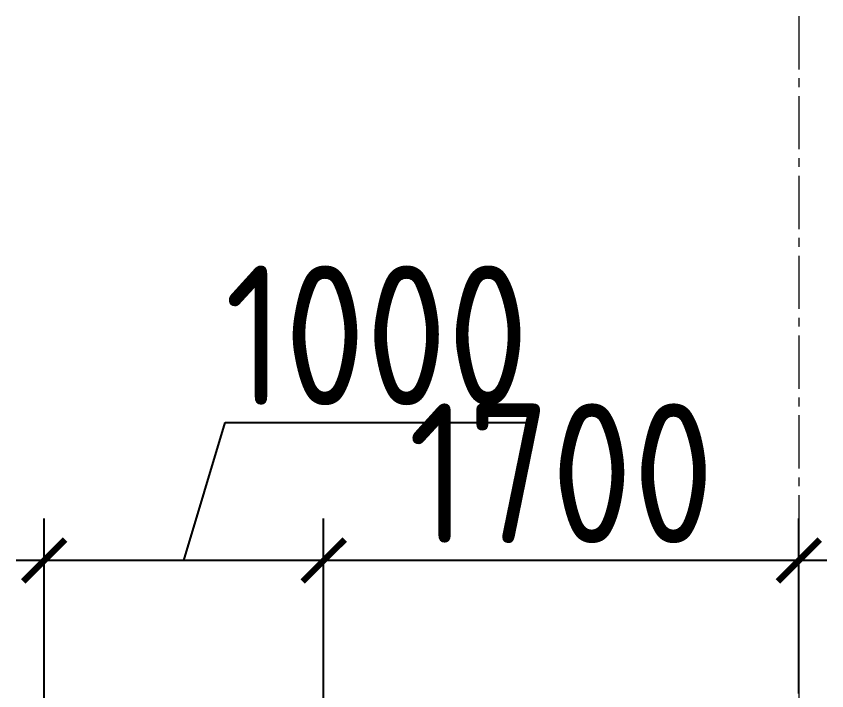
# Model space of a CAD drawing. Header units: millimetres. Extents: x 163705 to 1616509, y 81827 to 302547.
# Drawn here: x 673027 to 675927, y 262275 to 264690 of the extents above; entities that cross this region are included whole.
import ezdxf

# ---------------------------------------------------------------- set-up
doc = ezdxf.new("R2010")
doc.units = ezdxf.units.MM
doc.header["$LTSCALE"] = 10
doc.linetypes.add('CENTER2', pattern=[28.575, 19.05, -3.175, 3.175, -3.175])
doc.layers.add('1-中心线', color=1, linetype='CENTER2', lineweight=0)
doc.layers.add('1-标注', color=3, linetype='Continuous', lineweight=0)
doc.styles.add('HZ', font='gbenor.shx', dxfattribs={"bigfont": 'gbcbig.shx'})
doc.dimstyles.new('100$0', dxfattribs={"dimscale": 100, "dimtxt": 5, "dimasz": 1.5, "dimexe": 1.5, "dimexo": 0.5, "dimtad": 1, "dimdec": 0, "dimdsep": 46, "dimtxsty": 'HZ', "dimblk": 'ARCHTICK', "dimcen": 2.5, "dimdle": 1, "dimclrd": 256, "dimclre": 256, "dimadec": 0, "dimazin": 0, "dimtfac": 1, "dimtdec": 0, "dimtmove": 0, "dimatfit": 3, "dimfxl": 0, "dimarcsym": 0})

# ---------------------------------------------------------------- blocks, each defined once
blk = doc.blocks.new('_ArchTick')
at = {"const_width": 0.15}
blk.add_lwpolyline([(-0.5, -0.5), (0.5, 0.5)], dxfattribs=at)
blk = doc.blocks.new('*D994')
at = {"layer": '1-标注', "lineweight": -2, "transparency": 16777216}
for p, q in [((674127, 262012.8), (674127, 262891.5)), ((675827, 262265.8), (675827, 262891.5)), ((675927, 262741.5), (674027, 262741.5))]:
    blk.add_line(p, q, dxfattribs=at)
at = {"layer": 'Defpoints', "color": 0, "transparency": 16777216}
for p in [(674127, 262741.5), (675827, 262215.8), (674127, 261962.8)]:
    blk.add_point(p, dxfattribs=at)
at = {"layer": '1-标注', "lineweight": -2, "transparency": 16777216, "xscale": 150, "yscale": 150, "zscale": 150, "rotation": 180}
blk.add_blockref('_ArchTick', (674127, 262741.5), dxfattribs=at)
at = {"layer": '1-标注', "lineweight": -2, "transparency": 16777216, "xscale": 150, "yscale": 150, "zscale": 150}
blk.add_blockref('_ArchTick', (675827, 262741.5), dxfattribs=at)
at = {"layer": '1-标注', "color": 0, "transparency": 16777216, "insert": (674977, 263054), "char_height": 500, "attachment_point": 5, "style": 'HZ'}
blk.add_mtext('1700', dxfattribs=at)
blk = doc.blocks.new('*D995')
at = {"layer": '1-标注', "lineweight": -2, "transparency": 16777216}
for p, q in [((673627, 262741.5), (673775.2, 263235.2)), ((673775.2, 263235.2), (674858.8, 263235.2)), ((673127, 262012.8), (673127, 262891.5)), ((674127, 262012.8), (674127, 262891.5)), ((674227, 262741.5), (673027, 262741.5))]:
    blk.add_line(p, q, dxfattribs=at)
at = {"layer": 'Defpoints', "color": 0, "transparency": 16777216}
for p in [(673127, 262741.5), (673127, 261962.8), (674127, 261962.8)]:
    blk.add_point(p, dxfattribs=at)
at = {"layer": '1-标注', "lineweight": -2, "transparency": 16777216, "xscale": 150, "yscale": 150, "zscale": 150, "rotation": 180}
blk.add_blockref('_ArchTick', (673127, 262741.5), dxfattribs=at)
at = {"layer": '1-标注', "lineweight": -2, "transparency": 16777216, "xscale": 150, "yscale": 150, "zscale": 150}
blk.add_blockref('_ArchTick', (674127, 262741.5), dxfattribs=at)
at = {"layer": '1-标注', "color": 0, "transparency": 16777216, "insert": (674317, 263547.7), "char_height": 500, "attachment_point": 5, "style": 'HZ'}
blk.add_mtext('1000', dxfattribs=at)

msp = doc.modelspace()

# ---------------------------------------------------------------- linework, layer by layer
at = {"layer": '1-中心线'}
msp.add_line((675827.037, 264690.08), (675827.037, 244162.703), dxfattribs=at)

# ---------------------------------------------------------------- dimensions: what is measured, and where the dimension line sits
at = {"layer": '1-标注'}
dim = msp.add_linear_dim(base=(673127.037, 262741.489), p1=(674127.037, 261962.835), p2=(673127.037, 261962.835), dimstyle='100$0', override={"dimtmove": 1}, dxfattribs=at)
dim.commit()
dim.dimension.update_dxf_attribs({"geometry": '*D995', "text_midpoint": (673837.662, 263547.739)})
dim = msp.add_linear_dim(base=(674127.037, 262741.489), p1=(675827.037, 262215.835), p2=(674127.037, 261962.835), dimstyle='100$0', dxfattribs=at)
dim.commit()
dim.dimension.update_dxf_attribs({"geometry": '*D994', "text_midpoint": (674977.037, 263053.989)})

doc.saveas('drawing.dxf')
